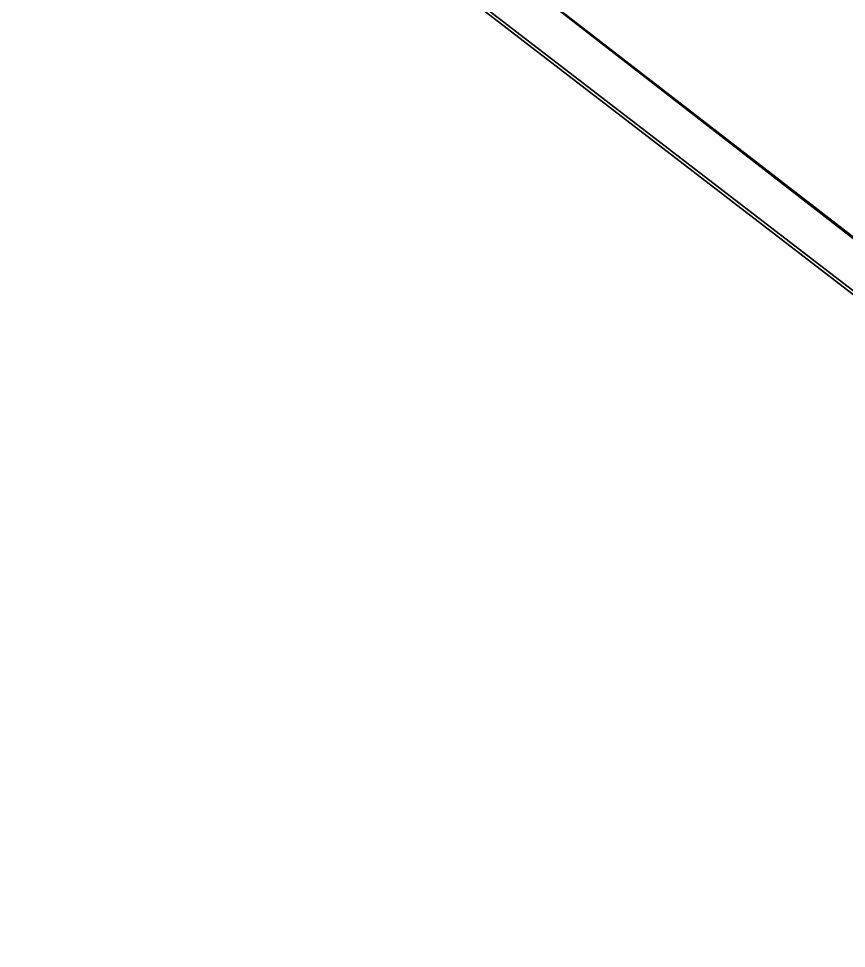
# Model space of a CAD drawing. Extents: x -7.9 to 7.9, y -12.5 to 11.9.
# Drawn here: x -7.663 to -4.292, y -6.72 to -2.932 of the extents above; entities that cross this region are included whole.
import ezdxf

# ---------------------------------------------------------------- set-up
doc = ezdxf.new("R2010")
doc.units = 0

msp = doc.modelspace()

# ---------------------------------------------------------------- linework, layer by layer
for points in [[(-0.8215, -6.4985, 4.4398), (-0.8215, -2.1641, 4.7484), (-7.4277, -0.4038, 4.7484), (-7.4277, -1.3735, 4.4398)], [(-5.1085, -0.7206, 4.1037), (-4.3901, -0.8468, 4.1037), (-0.7988, -6.7043, 4.1037), (-7.6634, -1.4257, 4.1037)], [(-4.3901, -0.8621, 4.271), (-5.1085, -0.736, 4.271), (-7.6634, -1.4411, 4.271), (-0.7988, -6.7197, 4.271)], [(-4.3901, -0.8468, 4.1037), (-3.6716, -0.7206, 4.1037), (-0.7988, -6.7043, 4.1037)], [(-3.6716, -0.736, 4.271), (-4.3901, -0.8621, 4.271), (-0.7988, -6.7197, 4.271)], [(-0.7988, -6.4985, 4.271), (-0.8215, -6.4985, 4.4398), (-7.4277, -1.3735, 4.4398), (-7.4277, -1.3735, 4.271)], [(-7.6634, -1.4257, 4.1037), (-0.7988, -6.7043, 4.1037), (-0.7988, -6.7197, 4.271), (-7.6634, -1.4411, 4.271)]]:
    msp.add_3dface(points)

doc.saveas('drawing.dxf')
